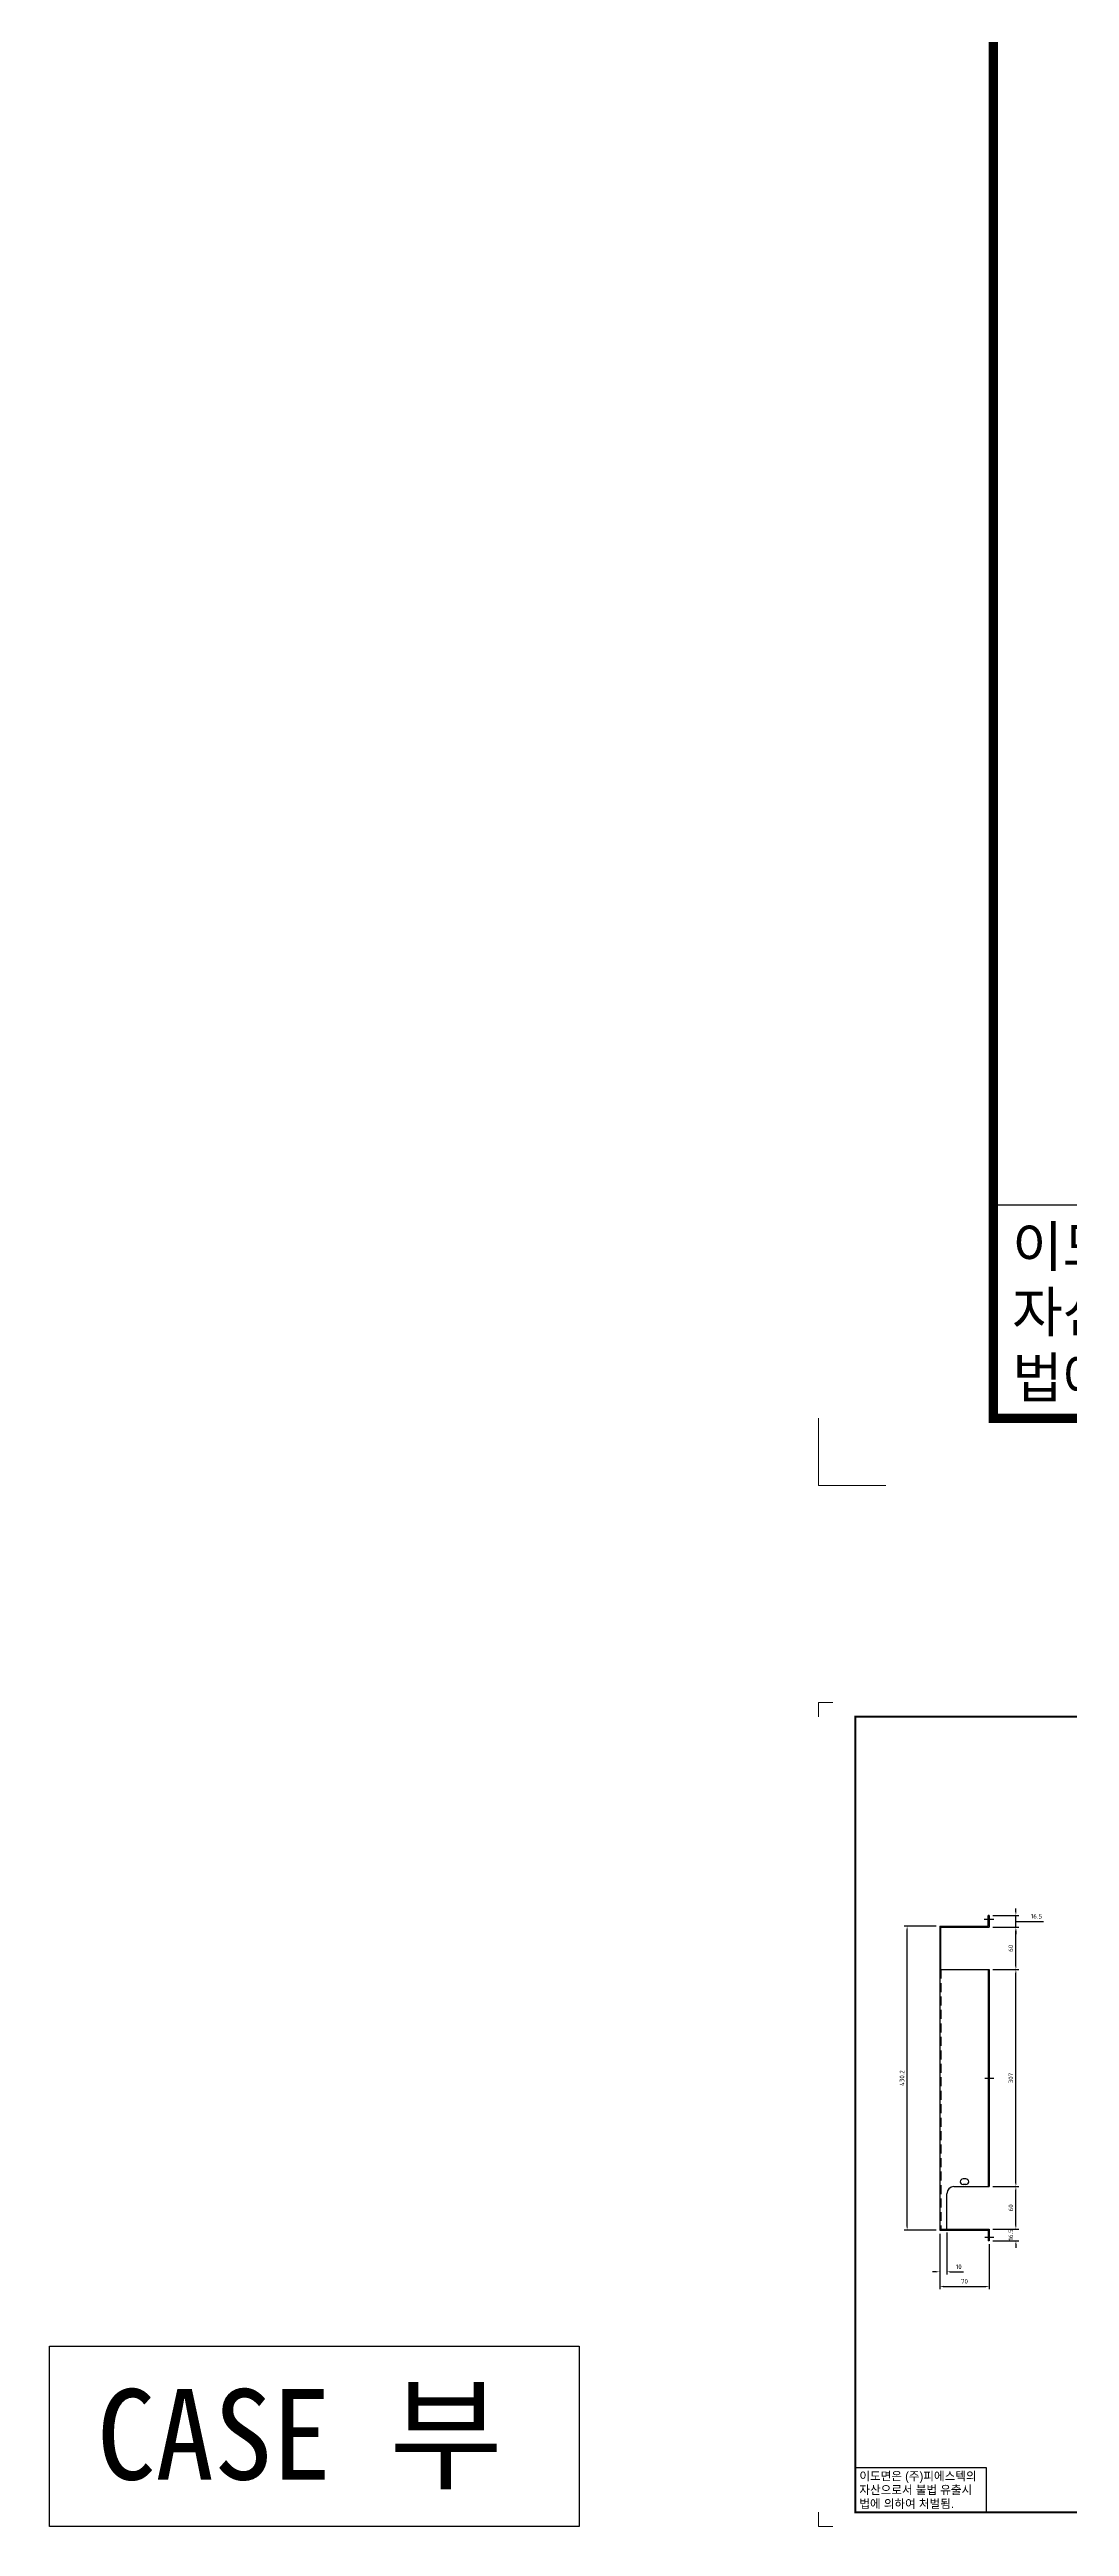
# Model space of a CAD drawing. Header units: millimetres. Extents: x 24815 to 37207, y -9299 to 5469.
# Drawn here: x 24815 to 26257, y -1538 to 1965 of the extents above; entities that cross this region are included whole.
import ezdxf
from ezdxf.enums import TextEntityAlignment as Align

# ---------------------------------------------------------------- set-up
doc = ezdxf.new("R2010")
doc.units = ezdxf.units.MM
for name, pattern in [('CENTER', [50.8, 31.75, -6.35, 6.35, -6.35]), ('HIDDEN', [9.525, 6.35, -3.175]), ('HIDDENX2', [19.05, 12.7, -6.35])]:
    doc.linetypes.add(name, pattern=pattern)
for name, color, linetype in [('CENTER', 1, 'CENTER'), ('FORMAT-1', 7, 'Continuous'), ('HIDDEN', 2, 'HIDDEN'), ('line', 3, 'Continuous')]:
    doc.layers.add(name, color=color, linetype=linetype)
doc.styles.add('h1', font='')
doc.styles.add('HAN', font='')
doc.styles.add('RC', font='ROMANC.SHX')
doc.styles.add('ROMANT', font='romant')
doc.styles.get("Standard").update_dxf_attribs({"font": 'ISOCP.SHX', "bigfont": 'WHGTXT.SHX'})
doc.styles.get('h1').set_extended_font_data('New Gulim')
doc.styles.get('HAN').set_extended_font_data('GulimChe')
doc.dimstyles.new('PS-2', dxfattribs={"dimscale": 2, "dimtxt": 3.2, "dimasz": 2.5, "dimexe": 2, "dimexo": 2.5, "dimgap": 2, "dimtad": 1, "dimtoh": 1, "dimrnd": 0.05, "dimzin": 12, "dimdsep": 46, "dimtxsty": 'Standard', "dimcen": 0, "dimclrt": 2, "dimazin": 3, "dimtfac": 1, "dimtofl": 0, "dimtmove": 0, "dimatfit": 3, "dimfxl": 0, "dimtolj": 1, "dimtzin": 0, "dimarcsym": 0})

# ---------------------------------------------------------------- blocks, each defined once
blk = doc.blocks.new('t3')
for p, q in [((0, 15.88), (46.25, 15.88)), ((0, 15.88), (0, 0)), ((46.25, 15.88), (46.25, 0)), ((0, 0), (46.25, 0))]:
    blk.add_line(p, q)
at = {"color": 1, "style": 'h1'}
for s, p in [('이도면은 (주)피에스텍의', (1.4, 11.29)), ('자산으로서 불법 유출시', (1.4, 6.41)), ('법에 의하여 처벌됨.', (1.4, 1.52))]:
    blk.add_text(s, height=3, dxfattribs=at).set_placement(p)
blk = doc.blocks.new('new LOGO')
at = {"layer": 'line'}
h = blk.add_hatch(color=253, dxfattribs=at)
edge = h.paths.add_edge_path()
edge.add_ellipse((333.9, 86.4), major_axis=(-165.9, 0), ratio=0.39426, start_angle=111.5127, end_angle=334.469)
edge.add_ellipse((314.1, 81.2), major_axis=(-153.7, 0), ratio=0.40699, start_angle=121.3066, end_angle=327.7437, ccw=False)
edge.add_line((394, 27.8), (394.7, 25.6))
h = blk.add_hatch(color=250, dxfattribs=at)
h.paths.add_polyline_path([(44.5, 69.4), (46.6, 69.4, -0.129793), (52, 68, 0.221832), (43.6, 71.9), (41.5, 71.9), (41.5, 27.9), (43.6, 27.9, 0.02048), (44.5, 28)], flags=17)
h.paths.add_polyline_path([(44.5, 13.9), (57.3, 13.9, 0.72362), (77.1, 73.9, -0.679777), (54.3, 16.4), (41.5, 16.4), (41.5, -0.1), (3, -0.1), (3, -2.6), (44.5, -2.6)])
h.paths.add_polyline_path([(117.9, 14.2), (71.5, -44.4), (77.1, -39.6), (120.8, 15.6), (92, 28.9), (173.3, 106), (177.5, 111.4), (89.1, 27.6)])
h.paths.add_polyline_path([(162.7, 71.9), (162.7, 69.4), (172.5, 69.4), (172.5, 71.9)], flags=17)
h.paths.add_polyline_path([(217.7, 69.4), (230.5, 69.4), (230.5, 80.4), (227.5, 80.4), (227.5, 71.9), (214.7, 71.9), (214.7, -0.1), (175.5, -0.1), (175.5, -2.6), (217.7, -2.6)])
h.paths.add_polyline_path([(297.8, 46.6), (294.8, 46.6), (294.8, 37.4), (276, 37.4), (276, 10.9), (279, 10.9), (279, 34.9), (297.8, 34.9)])
h.paths.add_polyline_path([(300, 8.4), (297, 8.4), (297, -0.1), (237.5, -0.1), (237.5, -2.6), (300, -2.6)])
h.paths.add_polyline_path([(297.8, 80.4), (294.8, 80.4), (294.8, 71.9), (276, 71.9), (276, 49.1), (279, 49.1), (279, 69.4), (297.8, 69.4)])
h.paths.add_polyline_path([(350.2, 80.4), (347.2, 80.4), (347.2, 61.6), (350.2, 63.5)])
h.paths.add_polyline_path([(350.2, 26.7), (347.2, 35.2), (347.2, -0.1), (308.5, -0.1), (308.5, -2.6), (350.2, -2.6)])
h.paths.add_polyline_path([(402.7, 80.4), (396.5, 80.4), (379.6, 66.8), (400.5, -0.1), (361.8, -0.1), (362.7, -2.6), (403.5, -2.6), (382.6, 64.3)])
blk.add_hatch(color=5, dxfattribs=at).paths.add_polyline_path([(166.3, 35), (131, 49), (180.4, 112.7), (92, 28.9), (120.8, 15.6), (74.4, -43)])
h = blk.add_hatch(color=1, dxfattribs=at)
h.paths.add_polyline_path([(41.5, 16.4), (54.3, 16.4, 1), (54.3, 82.9), (0, 82.9), (0, -0.1), (41.5, -0.1)])
h.paths.add_polyline_path([(41.5, 27.9), (41.5, 71.9), (43.6, 71.9, -0.414214), (54.6, 60.9), (54.6, 38.9, -0.414214), (43.6, 27.9)], flags=16)
h.paths.add_polyline_path([(214.7, 71.9), (227.5, 71.9), (227.5, 82.9), (159.7, 82.9), (159.7, 71.9), (172.5, 71.9), (172.5, -0.1), (214.7, -0.1)])
h.paths.add_polyline_path([(276, 37.4), (294.8, 37.4), (294.8, 49.1), (276, 49.1), (276, 71.9), (294.8, 71.9), (294.8, 82.9), (234.5, 82.9), (234.5, -0.1), (297, -0.1), (297, 10.9), (276, 10.9)])
h.paths.add_polyline_path([(347.2, 35.2), (359.7, -0.1), (400.5, -0.1), (379.6, 66.8), (399.7, 82.9), (380.6, 82.9), (347.2, 61.6), (347.2, 82.9), (305.5, 82.9), (305.5, -0.1), (347.2, -0.1)])
h = blk.add_hatch(color=250, dxfattribs=at)
edge = h.paths.add_edge_path()
edge.add_ellipse((237.8, -17.6), major_axis=(-14.3, 0), ratio=0.526336, start_angle=192.2456, end_angle=269.0748)
edge.add_line((238.1, -10.1), (237.6, -10.1))
edge.add_ellipse((237.8, -17.6), major_axis=(-14.3, 0), ratio=0.526336, start_angle=270.9252, end_angle=449.0748)
edge.add_line((237.6, -25.1), (238.1, -25.1))
edge.add_ellipse((237.8, -17.6), major_axis=(-14.3, 0), ratio=0.526336, start_angle=450.9252, end_angle=527.7544)
edge.add_line((251.7, -19.2), (254.1, -19.2))
edge.add_line((254.1, -19.2), (254.1, -27.1))
edge.add_line((254.1, -27.1), (263.1, -27.1))
edge.add_line((263.1, -27.1), (263.1, -10.1))
edge.add_line((263.1, -10.1), (254.1, -10.1))
edge.add_line((254.1, -10.1), (254.1, -16))
edge.add_line((254.1, -16), (251.7, -16))
h.paths.add_polyline_path([(241, -16.4), (241, -18.7, -1), (234.4, -18.7), (234.4, -16.4, -1)], flags=16)
h.paths.add_polyline_path([(278.2, -10.1), (268.1, -10.1), (268.1, -27.1), (278.2, -27.1)])
h.paths.add_polyline_path([(310.3, -10.1), (310.3, -11.1, -0.157169), (289.3, -17.5), (294, -19.9, 0.128407), (316.3, -15.9, 0.128407), (338.6, -19.9), (343.3, -17.5, -0.157169), (322.2, -11.1), (322.2, -10.1)])
h.paths.add_polyline_path([(342.1, -25.1), (342.1, -22.3), (290.4, -22.3), (290.4, -25.1)])
h.paths.add_polyline_path([(352, -10.1), (352, -16.2, 0.414214), (354, -18.2), (378.7, -18.2), (378.7, -19.6), (390.2, -19.6), (390.2, -10.1), (378.7, -10.1), (378.7, -13.6), (374.7, -13.6), (374.7, -15.1), (378.7, -15.1), (378.7, -16.2), (364.7, -16.2), (364.7, -15.1), (371.2, -15.1), (371.2, -13.6), (364.7, -13.6), (364.7, -12.6), (374.7, -12.6), (374.7, -10.1)])
h.paths.add_polyline_path([(393.8, -10.1), (393.8, -19.6), (405, -19.6), (405, -10.1)])
h.paths.add_polyline_path([(405, -27.1), (405, -20.9), (356.8, -20.9), (356.8, -23), (391.8, -23), (391.8, -27.1)])
h.paths.add_polyline_path([(200.4, -10.1), (200.4, -22.3), (193.2, -22.3), (193.2, -12.6), (196.6, -12.6), (196.6, -10.1), (161, -10.1), (161, -12.6), (164.5, -12.6), (164.5, -22.3), (161, -22.3), (161, -25.1), (200.4, -25.1), (200.4, -27.1), (213.9, -27.1), (213.9, -10.1)])
h.paths.add_polyline_path([(182, -12.6), (175.6, -12.6), (175.6, -22.3), (182, -22.3)], flags=17)
blk = doc.blocks.new('format-3')
at = {"color": 3, "lineweight": 9}
for p, q in [((0, 286.3), (0, 291.3)), ((5, 291.3), (0, 291.3)), ((414.5, 291.3), (419.5, 291.3)), ((419.5, 286.3), (419.5, 291.3)), ((0, 5), (0, 0)), ((419.5, 5), (419.5, 0)), ((5, 0), (0, 0)), ((414.5, 0), (419.5, 0))]:
    blk.add_line(p, q, dxfattribs=at)
at = {"color": 180}
for p, q in [((258.97, 281.75), (258.97, 286.3)), ((272.71, 281.75), (272.71, 286.3)), ((287.94, 281.75), (287.94, 286.3)), ((367.22, 281.75), (367.22, 286.3)), ((382.45, 281.75), (382.45, 286.3)), ((397.61, 281.75), (397.61, 286.3)), ((258.97, 281.75), (414.5, 281.75)), ((228.5, 39.49), (228.5, 5)), ((228.5, 39.49), (414.5, 39.49)), ((235.29, 39.49), (235.29, 34.21)), ((261.24, 34.21), (261.24, 39.49)), ((326.9, 39.49), (326.9, 34.21)), ((356.11, 39.49), (356.11, 34.21)), ((362.93, 39.49), (362.93, 34.21)), ((384.48, 39.49), (384.48, 34.21)), ((228.5, 34.21), (252.48, 34.21)), ((268.96, 5), (268.96, 34.21)), ((285.45, 5), (285.45, 34.21)), ((301.94, 5), (301.94, 34.21)), ((314.72, 34.21), (314.72, 23.65)), ((326.9, 34.21), (326.9, 18.37)), ((356.11, 34.21), (356.11, 5)), ((228.5, 28.93), (252.48, 28.93)), ((244.89, 5.23), (244.89, 28.93)), ((252.48, 28.93), (414.5, 28.93)), ((228.5, 24.98), (252.48, 24.98)), ((301.94, 23.65), (414.5, 23.65)), ((228.5, 21.03), (252.48, 21.03)), ((228.5, 17.08), (252.48, 17.08)), ((301.94, 18.37), (414.5, 18.37)), ((314.72, 18.37), (314.72, 5)), ((228.5, 13.13), (252.48, 13.13)), ((301.94, 13.09), (356.11, 13.09)), ((252.48, 9.95), (301.94, 9.95)), ((228.5, 9.18), (252.48, 9.18))]:
    blk.add_line(p, q, dxfattribs=at)
at = {"const_width": 0.7}
blk.add_lwpolyline([(252.48, 5), (252.48, 34.21), (414.5, 34.21)], dxfattribs=at)
at = {"layer": 'FORMAT-1', "const_width": 0.7}
blk.add_lwpolyline([(13, 5), (13, 286.3), (414.5, 286.3), (414.5, 5)], close=True, dxfattribs=at)
blk.add_blockref('t3', (13, 5))
at = {"xscale": 0.05400000000000027, "yscale": 0.05400000000000027, "zscale": 0.05400000000000027}
blk.add_blockref('new LOGO', (357.35, 8.65), dxfattribs=at)
at = {"color": 2}
for s, height, style, p in [('REV. NO.', 1.56, 'RC', (260.23, 282.95)), ('DATE', 1.788, 'RC', (276.95, 282.94)), ('DESCRIPTION OF REVISION', 1.7875, 'RC', (309.98, 282.94)), ('DRA.BY', 1.788, 'RC', (369.83, 282.94)), ('CH.BY', 1.788, 'RC', (385.59, 282.94)), ('APP.BY', 1.788, 'RC', (400.18, 282.94)), ('NO', 1.742, 'RC', (230.16, 35.83)), ('PART NO', 1.742, 'RC', (241.36, 35.83)), ('DESCRIPTION', 1.7424, 'RC', (286.43, 35.83)), ('MATERIAL', 1.742, 'RC', (335.52, 35.83)), ("Q'TY", 1.742, 'RC', (356.17, 35.83)), ('COLOR/FINISH', 1.7424, 'RC', (363.8, 35.83)), ('REMARK', 1.742, 'RC', (394.37, 35.83)), (' TOLERANCE', 1.9, 'RC', (230.11, 30.22)), ('DRAWN', 1.9, 'RC', (255, 30.22)), ('CHECKED', 1.9, 'RC', (269.71, 30.22)), ('APPROVED', 1.9, 'RC', (285.8, 30.22)), ('UNIT', 1.742, 'RC', (305.19, 30.55)), ('SCALE', 1.742, 'RC', (316.32, 30.55)), ('MODEL NAME', 2.178, 'RC', (330.12, 30.46)), ('    ~ 6', 2, 'HAN', (229.8, 26.03)), ('0.08', 2, 'HAN', (246.57, 26.31)), ('mm', 1.742, 'RC', (305.67, 25.56)), ('PART NAME', 2.178, 'RC', (331.17, 25.24)), ('0.1', 2, 'HAN', (246.57, 22.2)), ('  7 ~ 30', 2, 'HAN', (229.8, 21.91)), ('0.2', 2, 'HAN', (246.57, 18.32)), ('3rd ANGLE PROJ.', 1.7424, 'RC', (302.87, 19.97)), ('PART NO.', 2.178, 'RC', (332.84, 19.85)), (' 31 ~ 120', 2, 'HAN', (229.8, 18.04)), ('REFERENCE', 2.178, 'RC', (323.52, 14.69)), ('121 ~ 300', 2, 'HAN', (229.8, 14.42)), ('0.4', 2, 'HAN', (246.57, 14.2)), ('SIZE', 1.742, 'RC', (305.39, 14.71)), ('301 ~ 600', 2, 'HAN', (229.8, 10.04)), ('0.6', 2, 'HAN', (246.57, 10.32)), ('601 ~ 1200', 2, 'HAN', (229.8, 6.05)), ('0.8', 2, 'HAN', (246.57, 6.33))]:
    blk.add_text(s, height=height, dxfattribs=dict(at, style=style)).set_placement(p)
at = {"style": 'ROMANT'}
for s, p in [('POWER', (385.15, 13.96)), ('SYSTEM', (385.15, 10.31)), ('TECHNOLOGY', (385.15, 6.56))]:
    blk.add_text(s, height=2.7, dxfattribs=at).set_placement(p)
at = {"color": 2, "lineweight": 25, "style": 'RC'}
blk.add_text('A3', height=4.182, dxfattribs=at).set_placement((304.61, 7.14))
at = {"style": 'HAN'}
for tag, height, p in [('MODEL-NAME', 3, (386.1, 31.53)), ('SCALE', 2.7, (320.81, 26.29)), ('PART-NAME', 3, (386.1, 26.29)), ('PART-NO', 3, (386.1, 21.01)), ('DRA-BY', 3, (260.72, 19.44)), ('CH-BY', 3, (277.21, 19.44)), ('APP-BY', 3, (293.7, 19.44)), ('관련업체', 3, (333.52, 9.26)), ('DRA-DATE', 2.5, (260.72, 7.47)), ('CH-DATE', 2.5, (277.21, 7.47)), ('APP-DATE', 2.5, (293.7, 7.47))]:
    blk.add_attdef(tag, text='', height=height, dxfattribs=at).set_placement(p, align=Align.MIDDLE_CENTER)
blk = doc.blocks.new('*D492')
at = {"color": 0, "lineweight": -2}
for p, q in [((26073.9, -1124.1), (26073.9, -1182)), ((26083.9, -1122.5), (26083.9, -1182)), ((26068.9, -1178), (26063.9, -1178)), ((26088.9, -1178), (26107.7, -1178))]:
    blk.add_line(p, q, dxfattribs=at)
at = {"color": 0}
for points in [[(26068.9, -1177.2), (26068.9, -1178.8), (26073.9, -1178)], [(26088.9, -1177.2), (26088.9, -1178.8), (26083.9, -1178)]]:
    blk.add_solid(points, dxfattribs=at)
at = {"layer": 'Defpoints', "color": 0}
for p in [(26073.9, -1119.1), (26083.9, -1117.5), (26083.9, -1178)]:
    blk.add_point(p, dxfattribs=at)
at = {"color": 2, "insert": (26100.8, -1170.8), "char_height": 6.4, "attachment_point": 5}
blk.add_mtext('\\A1;10', dxfattribs=at)
blk = doc.blocks.new('*D493')
at = {"color": 0, "lineweight": -2}
for p, q in [((26073.9, -1124.1), (26073.9, -1202.6)), ((26143.9, -1139), (26143.9, -1202.6)), ((26078.9, -1198.6), (26138.9, -1198.6))]:
    blk.add_line(p, q, dxfattribs=at)
at = {"color": 0}
for points in [[(26078.9, -1197.8), (26078.9, -1199.5), (26073.9, -1198.6)], [(26138.9, -1197.8), (26138.9, -1199.5), (26143.9, -1198.6)]]:
    blk.add_solid(points, dxfattribs=at)
at = {"layer": 'Defpoints', "color": 0}
for p in [(26073.9, -1119.1), (26143.9, -1134), (26143.9, -1198.6)]:
    blk.add_point(p, dxfattribs=at)
at = {"color": 2, "insert": (26108.9, -1191.4), "char_height": 6.4, "attachment_point": 5}
blk.add_mtext('\\A1;70', dxfattribs=at)
blk = doc.blocks.new('*D494')
at = {"color": 0, "lineweight": -2}
for p, q in [((26148.9, -1117.5), (26185.6, -1117.5)), ((26181.6, -1112.5), (26181.6, -1107.5)), ((26148.9, -1134), (26185.6, -1134)), ((26181.6, -1139), (26181.6, -1144))]:
    blk.add_line(p, q, dxfattribs=at)
at = {"color": 0}
for points in [[(26180.7, -1112.5), (26182.4, -1112.5), (26181.6, -1117.5)], [(26180.7, -1139), (26182.4, -1139), (26181.6, -1134)]]:
    blk.add_solid(points, dxfattribs=at)
at = {"layer": 'Defpoints', "color": 0}
for p in [(26143.9, -1117.5), (26181.6, -1117.5), (26143.9, -1134)]:
    blk.add_point(p, dxfattribs=at)
at = {"color": 2, "insert": (26174.4, -1125.8), "char_height": 6.4, "attachment_point": 5, "rotation": 90}
blk.add_mtext('\\A1;16.5', dxfattribs=at)
blk = doc.blocks.new('*D495')
at = {"color": 0, "lineweight": -2}
for p, q in [((26148.9, -1057.5), (26185.6, -1057.5)), ((26181.6, -1112.5), (26181.6, -1062.5)), ((26148.9, -1117.5), (26185.6, -1117.5))]:
    blk.add_line(p, q, dxfattribs=at)
at = {"color": 0}
for points in [[(26180.7, -1062.5), (26182.4, -1062.5), (26181.6, -1057.5)], [(26180.7, -1112.5), (26182.4, -1112.5), (26181.6, -1117.5)]]:
    blk.add_solid(points, dxfattribs=at)
at = {"layer": 'Defpoints', "color": 0}
for p in [(26143.9, -1057.5), (26181.6, -1057.5), (26143.9, -1117.5)]:
    blk.add_point(p, dxfattribs=at)
at = {"color": 2, "insert": (26174.4, -1087.5), "char_height": 6.4, "attachment_point": 5, "rotation": 90}
blk.add_mtext('\\A1;60', dxfattribs=at)
blk = doc.blocks.new('*D437')
at = {"color": 0, "lineweight": -2}
for p, q in [((26148.9, -750.5), (26185.6, -750.5)), ((26181.6, -1052.5), (26181.6, -755.5)), ((26148.9, -1057.5), (26185.6, -1057.5))]:
    blk.add_line(p, q, dxfattribs=at)
at = {"color": 0}
for points in [[(26180.7, -755.5), (26182.4, -755.5), (26181.6, -750.5)], [(26180.7, -1052.5), (26182.4, -1052.5), (26181.6, -1057.5)]]:
    blk.add_solid(points, dxfattribs=at)
at = {"layer": 'Defpoints', "color": 0}
for p in [(26143.9, -750.5), (26181.6, -750.5), (26143.9, -1057.5)]:
    blk.add_point(p, dxfattribs=at)
at = {"color": 2, "insert": (26174.4, -904), "char_height": 6.4, "attachment_point": 5, "rotation": 90}
blk.add_mtext('\\A1;307', dxfattribs=at)
blk = doc.blocks.new('*D496')
at = {"color": 0, "lineweight": -2}
for p, q in [((26148.9, -690.5), (26185.6, -690.5)), ((26181.6, -745.5), (26181.6, -695.5)), ((26148.9, -750.5), (26185.6, -750.5))]:
    blk.add_line(p, q, dxfattribs=at)
at = {"color": 0}
for points in [[(26180.7, -695.5), (26182.4, -695.5), (26181.6, -690.5)], [(26180.7, -745.5), (26182.4, -745.5), (26181.6, -750.5)]]:
    blk.add_solid(points, dxfattribs=at)
at = {"layer": 'Defpoints', "color": 0}
for p in [(26143.9, -690.5), (26181.6, -690.5), (26143.9, -750.5)]:
    blk.add_point(p, dxfattribs=at)
at = {"color": 2, "insert": (26174.4, -720.5), "char_height": 6.4, "attachment_point": 5, "rotation": 90}
blk.add_mtext('\\A1;60', dxfattribs=at)
blk = doc.blocks.new('*D497')
at = {"color": 0, "lineweight": -2}
for p, q in [((26181.6, -669), (26181.6, -664)), ((26148.9, -674), (26185.6, -674)), ((26148.9, -690.5), (26185.6, -690.5)), ((26181.6, -690.5), (26181.6, -674)), ((26181.6, -682.3), (26200.4, -682.3)), ((26181.6, -695.5), (26181.6, -700.5)), ((26200.4, -682.3), (26220.8, -682.3))]:
    blk.add_line(p, q, dxfattribs=at)
at = {"color": 0}
for points in [[(26180.7, -669), (26182.4, -669), (26181.6, -674)], [(26180.7, -695.5), (26182.4, -695.5), (26181.6, -690.5)]]:
    blk.add_solid(points, dxfattribs=at)
at = {"layer": 'Defpoints', "color": 0}
for p in [(26143.9, -674), (26143.9, -690.5), (26181.6, -674)]:
    blk.add_point(p, dxfattribs=at)
at = {"color": 2, "insert": (26210.6, -675.1), "char_height": 6.4, "attachment_point": 5}
blk.add_mtext('\\A1;16.5', dxfattribs=at)
blk = doc.blocks.new('*D498')
at = {"color": 0, "lineweight": -2}
for p, q in [((26068.9, -688.9), (26023.8, -688.9)), ((26027.8, -1114.1), (26027.8, -693.9)), ((26068.9, -1119.1), (26023.8, -1119.1))]:
    blk.add_line(p, q, dxfattribs=at)
at = {"color": 0}
for points in [[(26027, -693.9), (26028.7, -693.9), (26027.8, -688.9)], [(26027, -1114.1), (26028.7, -1114.1), (26027.8, -1119.1)]]:
    blk.add_solid(points, dxfattribs=at)
at = {"layer": 'Defpoints', "color": 0}
for p in [(26027.8, -688.9), (26073.9, -688.9), (26073.9, -1119.1)]:
    blk.add_point(p, dxfattribs=at)
at = {"color": 2, "insert": (26020.6, -904), "char_height": 6.4, "attachment_point": 5, "rotation": 90}
blk.add_mtext('\\A1;430.2', dxfattribs=at)

msp = doc.modelspace()

# ---------------------------------------------------------------- linework, layer by layer
at = {"color": 4}
for p, q in [((26073.893, -688.91), (26073.893, -1119.11)), ((26073.893, -688.91), (26142.293, -688.91)), ((26075.493, -690.51), (26143.893, -690.51)), ((26075.493, -750.51), (26075.493, -690.51)), ((26142.293, -688.91), (26142.293, -674.01)), ((26143.893, -674.01), (26142.293, -674.01)), ((26143.893, -674.01), (26143.893, -690.51)), ((26075.493, -750.51), (26143.893, -750.51)), ((26142.293, -750.51), (26142.293, -1057.51)), ((26143.893, -750.51), (26143.893, -1057.51)), ((26110.893, -1046.51), (26106.893, -1046.51)), ((26083.893, -1117.51), (26083.893, -1067.51)), ((26093.893, -1057.51), (26143.893, -1057.51)), ((26110.893, -1054.51), (26106.893, -1054.51)), ((26073.893, -1119.11), (26142.293, -1119.11)), ((26075.493, -1117.51), (26143.893, -1117.51)), ((26142.293, -1119.11), (26142.293, -1134.01)), ((26143.893, -1117.51), (26143.893, -1134.01)), ((26143.893, -1134.01), (26142.293, -1134.01))]:
    msp.add_line(p, q, dxfattribs=at)
msp.add_lwpolyline([(24815.496, -1283.069), (25564.255, -1283.069), (25564.255, -1538.168), (24815.496, -1538.168)], close=True)
for centre, radius, start, end in [((26106.893, -1050.51), 4, 90, 270), ((26110.893, -1050.51), 4, 270, 90), ((26093.893, -1067.51), 10, 90, 180)]:
    msp.add_arc(centre, radius, start, end, dxfattribs=at)
at = {"layer": 'CENTER', "color": 1, "linetype": 'CENTER'}
for p, q in [((26136.659, -679.01), (26150.326, -679.01)), ((26137.459, -904.01), (26150.326, -904.01)), ((26137.459, -1129.01), (26150.326, -1129.01))]:
    msp.add_line(p, q, dxfattribs=at)
at = {"layer": 'HIDDEN', "color": 2, "linetype": 'HIDDENX2'}
msp.add_line((26075.393, -750.51), (26075.393, -1117.51), dxfattribs=at)

# ---------------------------------------------------------------- block references
at = {"xscale": 19, "yscale": 19, "zscale": 19}
msp.add_blockref('format-3', (25902.7, -65.71), dxfattribs=at)
at = {"xscale": 4.000000000007276, "yscale": 4.000000000007276, "zscale": 4.000000000007276}
msp.add_blockref('format-3', (25902.7, -1538.168), dxfattribs=at).add_auto_attribs({'DRA-DATE': '12.01.13', 'DRA-BY': 'J.W.OH', 'MODEL-NAME': 'PSIH-15kW/10~15kHz', 'PART-NAME': 'CONTROL PANEL', 'PART-NO': 'DPAD0031', 'SCALE': '1/4', 'CH-DATE': '14.09.29', 'CH-BY': 'Y.B.PARK', '관련업체': '디엠시스(열판)'})

# ---------------------------------------------------------------- texts
at = {"color": 2, "style": 'HAN'}
msp.add_text('CASE 부', height=128, dxfattribs=at).set_placement((24882.33, -1471.936))

# ---------------------------------------------------------------- dimensions: what is measured, and where the dimension line sits
for base, p1, p2, picture, middle in [((26181.568, -674.01), (26143.893, -690.51), (26143.893, -674.01), '*D497', (26204.368, -675.06)), ((26181.568, -690.51), (26143.893, -750.51), (26143.893, -690.51), '*D496', (26174.368, -720.51)), ((26181.568, -750.51), (26143.893, -1057.51), (26143.893, -750.51), '*D437', (26174.368, -904.01)), ((26181.568, -1057.51), (26143.893, -1117.51), (26143.893, -1057.51), '*D495', (26174.368, -1087.51))]:
    dim = msp.add_linear_dim(base=base, p1=p1, p2=p2, angle=90, dimstyle='PS-2', override={"dimtmove": 1})
    dim.commit()
    dim.dimension.update_dxf_attribs({"geometry": picture, "text_midpoint": middle})
dim = msp.add_linear_dim(base=(26027.819, -688.91), p1=(26073.893, -1119.11), p2=(26073.893, -688.91), angle=90, dimstyle='PS-2')
dim.commit()
dim.dimension.update_dxf_attribs({"geometry": '*D498', "text_midpoint": (26020.618, -904.01)})
for base, p2, picture, middle in [((26083.893, -1177.989), (26083.893, -1117.51), '*D492', (26100.775, -1170.789)), ((26143.893, -1198.634), (26143.893, -1134.01), '*D493', (26108.893, -1191.434))]:
    dim = msp.add_linear_dim(base=base, p1=(26073.893, -1119.11), p2=p2, dimstyle='PS-2')
    dim.commit()
    dim.dimension.update_dxf_attribs({"geometry": picture, "text_midpoint": middle})
dim = msp.add_linear_dim(base=(26181.568, -1117.51), p1=(26143.893, -1134.01), p2=(26143.893, -1117.51), angle=90, dimstyle='PS-2')
dim.commit()
dim.dimension.update_dxf_attribs({"geometry": '*D494', "text_midpoint": (26181.568, -1125.76), "dimtype": 160})

doc.saveas('drawing.dxf')
